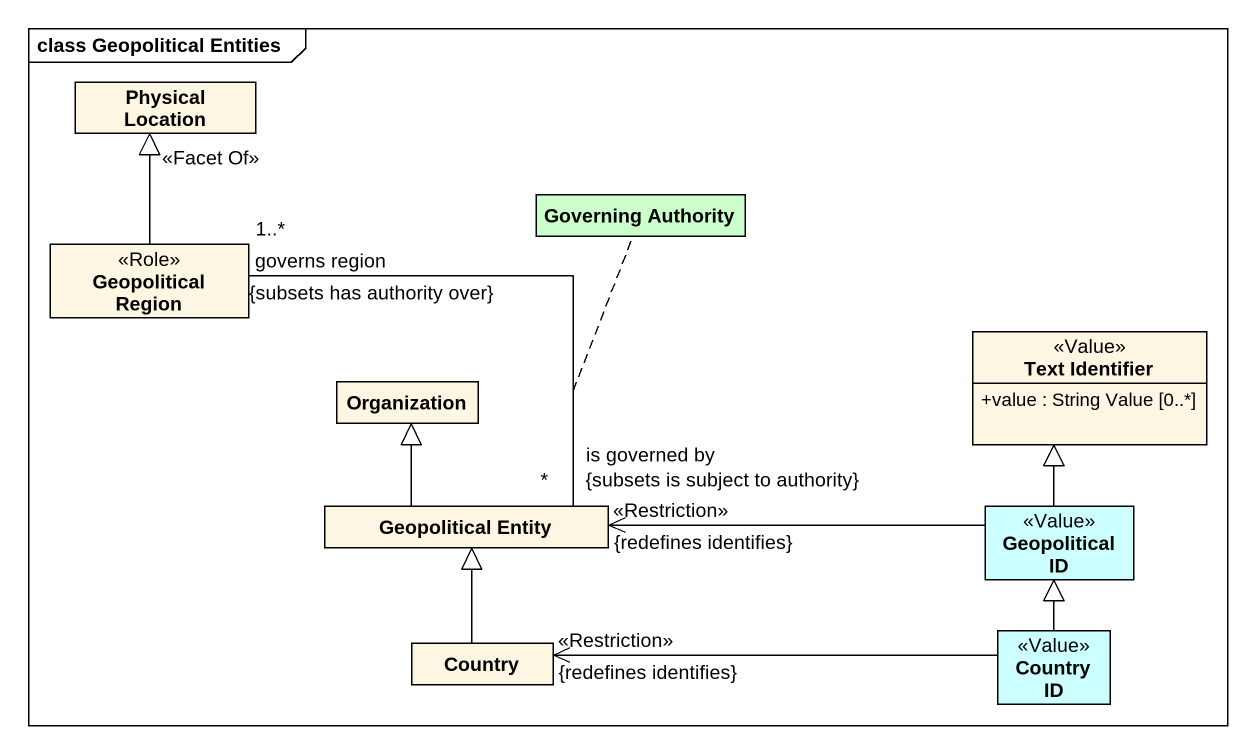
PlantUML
@startuml
mainframe class Geopolitical Entities
hide circle
hide empty members
skinparam classAttributeIconSize 0
class "Physical Location" as Physical_Location
class "Governing Authority" as Governing_Authority #CCFFCC
class "Geopolitical Region" as Geopolitical_Region <<Role>>
class "Text Identifier" as Text_Identifier <<Value>> {
  +value : String Value [0..*]
}
class Organization
class "Geopolitical Entity" as Geopolitical_Entity
class "Geopolitical ID" as Geopolitical_ID <<Value>> #CCFFFF
class Country
class "Country ID" as Country_ID <<Value>> #CCFFFF
Geopolitical_Region -up-|> Physical_Location : <<Facet Of>>
Geopolitical_Entity "is governed by\n*\n{subsets is subject to authority}" -up- "governs region\n1..*\n{subsets has authority over}" Geopolitical_Region
(Geopolitical_Entity, Geopolitical_Region) .. Governing_Authority
Geopolitical_Entity -up-|> Organization
Geopolitical_ID -up-|> Text_Identifier
Geopolitical_ID -left-> "{redefines identifies}\n<<Restriction>>" Geopolitical_Entity
Country -up-|> Geopolitical_Entity
Country_ID -up-|> Geopolitical_ID
Country_ID -left-> "{redefines identifies}\n<<Restriction>>" Country
@enduml
